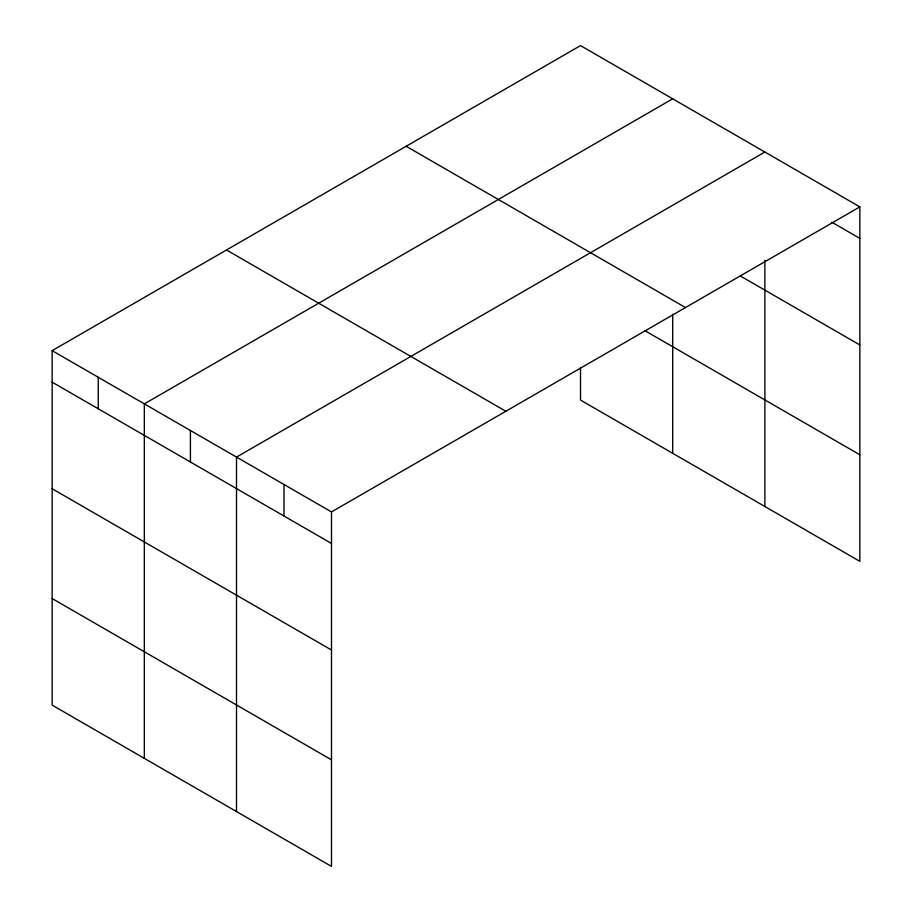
<?xml version="1.0" encoding="UTF-8"?>
<svg xmlns="http://www.w3.org/2000/svg" width="912" height="912" viewBox="0 0 912 912"><rect width="100%" height="100%" fill="white"/><g stroke="black" fill="none" stroke-linecap="round" stroke-linejoin="round"><path stroke-width="1.37" d="M52.144 350.653L331.489 511.928L331.489 866.4L52.144 705.124L52.144 350.653L580.511 45.6L859.856 206.876L859.856 561.347L580.511 400.072L580.511 367.388M672.703 98.827L144.324 403.879L144.324 758.339M764.883 152.042L236.504 457.094L236.504 811.566M331.489 511.928L859.856 206.876M831.858 222.22L859.856 238.397M740.624 276.131L859.856 344.964M406.148 146.262L685.493 307.549M644.795 330.611L859.856 454.769M226.507 249.991L505.852 411.266M52.144 382.162L331.489 543.449M52.144 488.741L331.489 650.017M52.144 598.546L331.489 759.821M764.883 260.296L764.883 506.513M672.703 314.332L672.703 453.287M283.997 484.511L283.997 516.032M190.414 430.487L190.414 461.996M98.234 377.26L98.234 408.781"/></g></svg>
